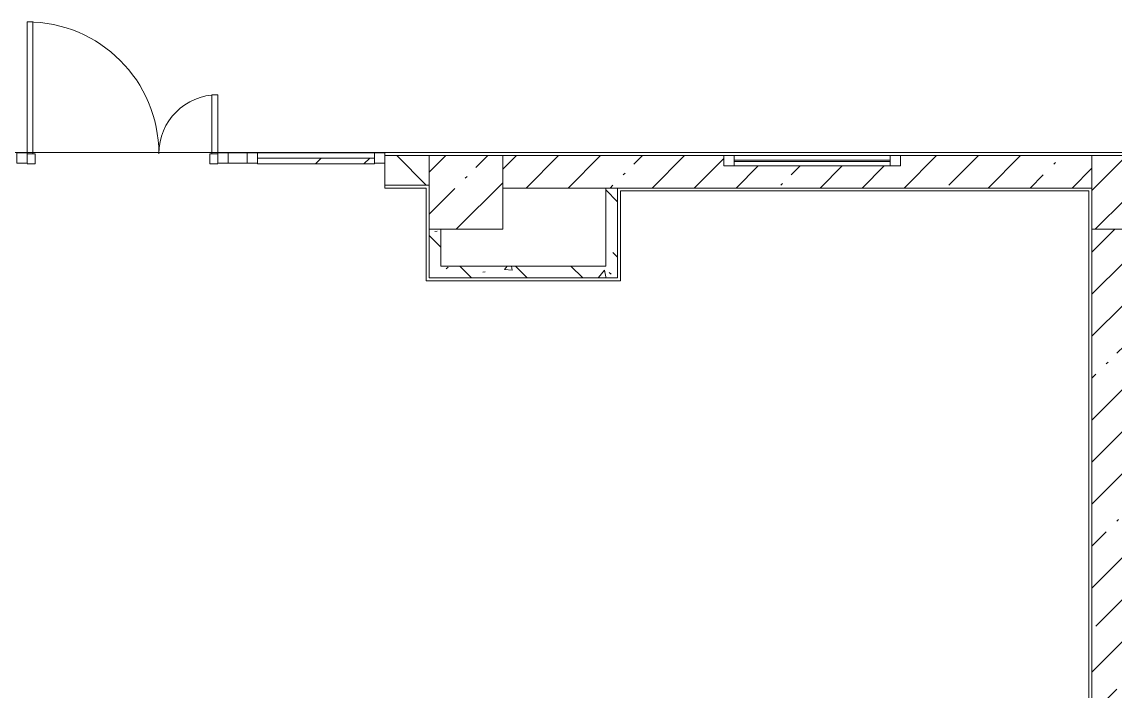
# Model space of a CAD drawing. Header units: millimetres. Extents: x 54725 to 263872, y -8553 to 29614.
# Drawn here: x 195007 to 202429, y 4264 to 8808 of the extents above; entities that cross this region are included whole.
import ezdxf

# ---------------------------------------------------------------- set-up
doc = ezdxf.new("R2010")
doc.units = ezdxf.units.MM
for name, color, linetype, lineweight, true_color in [('A-DETL-GENF-4', 7, 'Continuous', 5, 0xaaaaaa), ('A-DOOR-3', 7, 'Continuous', 5, 0xaaaaaa), ('A-FLOR-1', 7, 'Continuous', 5, 0xaaaaaa), ('I-WALL-5', 7, 'Continuous', 5, 0x787878)]:
    doc.layers.add(name, color=color, linetype=linetype, lineweight=lineweight, true_color=true_color)
for name, color, linetype, lineweight in [('A-GLAZ-2', 7, 'Continuous', 5), ('A-GLAZ-CURT-3', 7, 'Continuous', 5), ('A-GLAZ-CWMG-3', 7, 'Continuous', 5), ('A-WALL', 7, 'Continuous', 9), ('I-WALL-3', 7, 'Continuous', 5), ('S-COLS', 7, 'Continuous', 5)]:
    doc.layers.add(name, color=color, linetype=linetype, lineweight=lineweight)
pattern_1 = [(45, (136861.56, 0), (-285.1231, 285.1231), []), (45, (137146.7, 0), (-285.1231, 285.1231), [504.031, -100.806, 16.764, -84.042])]
pattern_2 = [(135, (136861.56, 0), (-377.1708, -377.1708), [533.4, -88.9, 17.78, -88.9]), (135, (136861.56, 376.94), (-377.1708, -377.1708), []), (50, (136861.56, 0), (637.6445, -55.7866), [66.675, -733.425]), (355, (136861.56, 0), (-123.3494, 668.699), [53.34, -586.74]), (100.451, (136914.7, -4.65), (514.299, 612.908), [56.665, -623.315]), (46.184, (136861.6, 177.8), (948.776, -147.15), [100.012, -1100.137]), (96.636, (136940.6, 165.5), (830.909, 865.997), [84.998, -934.973]), (351.184, (136861.6, 177.8), (830.918, 865.988), [80.01, -880.11]), (21, (136950.46, 133.35), (530.6506, -357.9283), [66.675, -733.425]), (326, (136950.46, 133.35), (216.308, 644.6585), [53.34, -586.74]), (71.451, (136994.7, 103.5), (746.9596, 286.7243), [56.665, -623.315]), (37.5, (136861.56, 0), (10.8105, 295.9426), [16.764, -562.864, 16.764, -578.866, -588.962]), (37.5, (136861.56, 0), (10.8105, 295.9426), [-1175.258, 16.764, -572.198]), (7.5, (136861.56, 0), (233.8692, 350.6318), [16.764, -322.834, 16.764, -549.529, -224.472]), (7.5, (136861.56, 0), (233.8692, 350.6318), [-905.891, 16.764, -207.708]), (327.5, (136663.31, 0), (474.5678, -20.0513), [16.764, -205.486, 16.764, -676.656, -920.115]), (327.5, (136663.31, 0), (474.5678, -20.0513), [-915.67, 16.764, -903.351]), (317.5, (136574.4, 0), (518.4522, 88.9934), [16.764, -272.161, 16.764, -443.738, -653.415]), (317.5, (136574.4, 0), (518.4522, 88.9934), [-749.427, 16.764, -636.651])]

# ---------------------------------------------------------------- blocks, each defined once
blk = doc.blocks.new('BSC_Колонна _Прямоугольная - 500х500-V111-Общий план 1 этажа с размещением фрагментов 1_10-1_12')
at = {"layer": 'S-COLS'}
h = blk.add_hatch(dxfattribs=at)
h.set_pattern_fill('FP_68', color=256, style=0, pattern_type=2)
h.set_pattern_definition([(45, (-61160, -7650), (-285.1231, 285.1231), []), (45, (-60874.88, -7650), (-285.123, 285.123), [504.031, -100.806, 16.764, -84.042])])
h.paths.add_polyline_path([(250, -250), (250, 250), (-250, 250), (-250, -250)])
for p, q in [((250, 250), (-250, 250)), ((-250, 250), (-250, -250)), ((250, -250), (250, 250)), ((-250, -250), (250, -250))]:
    blk.add_line(p, q, dxfattribs=at)
blk = doc.blocks.new('BSC_Колонна _Прямоугольная - 500х500-V122-Общий план 1 этажа с размещением фрагментов 1_10-1_12')
at = {"layer": 'S-COLS'}
h = blk.add_hatch(dxfattribs=at)
h.set_pattern_fill('FP_79', color=256, style=0, pattern_type=2)
h.set_pattern_definition([(45, (-65660, -7650), (-285.1231, 285.1231), []), (45, (-65374.88, -7650), (-285.1231, 285.1231), [504.031, -100.806, 16.764, -84.042])])
h.paths.add_polyline_path([(250, -250), (250, 22), (220, 22), (220, 30), (250, 30), (250, 250), (-250, 250), (-250, -250), (-10, -250)])
for p, q in [((220, 250), (-250, 250)), ((-250, 250), (-250, -250)), ((250, -250), (250, 22)), ((-250, -250), (250, -250))]:
    blk.add_line(p, q, dxfattribs=at)
blk = doc.blocks.new('Прямоугольный импост - 50 x 70 мм-31700031-Общий план 1 этажа с размещением фрагментов 1_10-1_12')
at = {"layer": 'A-GLAZ-CWMG-3'}
for p, q in [((-70, 35), (0, 35)), ((-70, -35), (-70, 35)), ((0, 35), (0, -35)), ((0, -35), (-70, -35))]:
    blk.add_line(p, q, dxfattribs=at)
blk = doc.blocks.new('Дверь_Витражная_остекление_ - ДВН_ДАО_Главный вход_1200 в свету-31742133-Общий план 1 этажа с размещением фрагментов 1_10-1_12')
at = {"layer": 'A-DETL-GENF-4'}
for p, q in [((-607.5, 925), (-647.5, 925)), ((-647.5, 925), (-647.5, 35)), ((-607.5, 30), (-607.5, 925)), ((647.5, 430), (607.5, 430)), ((607.5, 430), (607.5, 30)), ((647.5, 35), (647.5, 430)), ((-647.5, 30), (-607.5, 30)), ((-592.5, 30), (-647.5, 30)), ((-592.5, -40), (-592.5, 30)), ((592.5, -40), (592.5, 30)), ((592.5, 30), (647.5, 30)), ((607.5, 30), (647.5, 30)), ((-647.5, -40), (-592.5, -40)), ((647.5, -40), (592.5, -40))]:
    blk.add_line(p, q, dxfattribs=at)
at = {"layer": 'A-DOOR-3'}
for p, q in [((-647.5, 925), (-647.5, 35)), ((647.5, 430), (647.5, 35))]:
    blk.add_line(p, q, dxfattribs=at)
for centre, radius, start, end in [((-647.5, 30), 895, 360, 90), ((647.5, 30), 400, 90, 180)]:
    blk.add_arc(centre, radius, start, end, dxfattribs=at)
blk = doc.blocks.new('Системная панель - Стемалит - 40мм-31720939-Общий план 1 этажа с размещением фрагментов 1_10-1_12')
at = {"layer": 'A-GLAZ-CURT-3'}
for p, q in [((65, 35), (-65, 35)), ((-65, 35), (-65, -35)), ((65, -35), (65, 35)), ((-65, -35), (65, -35))]:
    blk.add_line(p, q, dxfattribs=at)
blk = doc.blocks.new('Прямоугольный импост - 50 x 70 мм-31687886-Общий план 1 этажа с размещением фрагментов 1_10-1_12')
at = {"layer": 'A-GLAZ-CWMG-3'}
for p, q in [((-35, 35), (35, 35)), ((-35, -35), (-35, 35)), ((35, 35), (35, -35)), ((35, -35), (-35, -35))]:
    blk.add_line(p, q, dxfattribs=at)
blk = doc.blocks.new('Прямоугольный импост - 50 x 70 мм-V308-Общий план 1 этажа с размещением фрагментов 1_10-1_12')
at = {"layer": 'A-GLAZ-CWMG-3'}
for p, q in [((0, 35), (-70, 35)), ((-70, 35), (-70, -35)), ((0, -35), (0, 35)), ((-70, -35), (0, -35))]:
    blk.add_line(p, q, dxfattribs=at)
blk = doc.blocks.new('Системная панель - Стекло - 40мм-V314-Общий план 1 этажа с размещением фрагментов 1_10-1_12')
at = {"layer": 'A-GLAZ-CURT-3'}
h = blk.add_hatch(dxfattribs=at)
h.set_pattern_fill('FP_207', color=256, style=0, pattern_type=2)
h.set_pattern_definition([(45, (-60642.5, -7383), (-1414.214, 1414.214), [1000, -3000]), (45, (-61642.5, -7883), (-1414.214, 1414.214), [3000, -1000]), (45, (-59642.5, -8383), (-1414.214, 1414.214), [1000, -3000])])
h.paths.add_polyline_path([(397.5, -40), (397.5, 0), (-397.5, 0), (-397.5, -40), (395.1, -40)])
for p, q in [((397.5, 0), (-397.5, 0)), ((-397.5, 0), (-397.5, -40)), ((397.5, -40), (397.5, 0)), ((-397.5, -40), (397.5, -40))]:
    blk.add_line(p, q, dxfattribs=at)
blk = doc.blocks.new('Прямоугольный импост - 50 x 70 мм-31702100-Общий план 1 этажа с размещением фрагментов 1_10-1_12')
at = {"layer": 'A-GLAZ-CWMG-3'}
for p, q in [((-35, 35), (35, 35)), ((-35, -35), (-35, 35)), ((35, 35), (35, -35)), ((35, -35), (-35, -35))]:
    blk.add_line(p, q, dxfattribs=at)
blk = doc.blocks.new('Прямоугольный импост - 50 x 70 мм-31720914-Общий план 1 этажа с размещением фрагментов 1_10-1_12')
at = {"layer": 'A-GLAZ-CWMG-3'}
blk.add_line((24940, 7918), (24145, 7918), dxfattribs=at)
blk = doc.blocks.new('120_Окно_СКБ_1Ст - 120_Окно_СКБ_1Ст 400х1200 EI30-24228621-Общий план 1 этажа с размещением фрагментов 1_10-1_12')
at = {"layer": 'A-GLAZ-2'}
for p, q in [((-600, 40), (-600, 110)), ((-600, 110), (-530, 110)), ((600, 110), (-600, 110)), ((-530, 110), (-530, 40)), ((530, 80), (-530, 80)), ((530, 40), (530, 110)), ((530, 110), (600, 110)), ((600, 110), (600, 40)), ((-530, 40), (-600, 40)), ((-600, 40), (600, 40)), ((530, 70), (-530, 70)), ((600, 40), (530, 40))]:
    blk.add_line(p, q, dxfattribs=at)

msp = doc.modelspace()

# ---------------------------------------------------------------- hatches: boundary and pattern name
at = {"layer": 'I-WALL-3'}
h = msp.add_hatch(dxfattribs=at)
h.set_pattern_fill('FP_83', color=256, style=0, pattern_type=2)
h.set_pattern_definition([(135, (136861.56, 0), (-353.5534, -353.5534), [])])
h.paths.add_polyline_path([(197471.6, 7700), (197771.6, 7700), (197771.6, 7900), (197471.6, 7900)])
h.paths.add_polyline_path([(194041.6, 7700), (194971.6, 7700), (194971.6, 7900), (193771.6, 7900), (193771.6, 7700), (193845.1, 7700)])
h = msp.add_hatch(dxfattribs=at)
h.set_pattern_fill('FP_61', color=256, style=0, pattern_type=2)
h.set_pattern_definition(pattern_1)
h.paths.add_polyline_path([(198271.6, 7680), (202271.6, 7680), (202271.6, 7900), (200971.6, 7900), (200971.6, 7830), (199771.6, 7830), (199771.6, 7900), (198271.6, 7900)])
h = msp.add_hatch(dxfattribs=at)
h.set_pattern_fill('FP_61', color=256, style=0, pattern_type=2)
h.set_pattern_definition(pattern_1)
h.paths.add_polyline_path([(202271.6, 400), (202491.6, 400), (202491.6, 7400), (202271.6, 7400), (202271.6, 487.1)])
at = {"layer": 'I-WALL-5'}
h = msp.add_hatch(dxfattribs=at)
h.set_pattern_fill('FP_115', color=256, style=0, pattern_type=2)
h.set_pattern_definition(pattern_2)
h.paths.add_polyline_path([(199051.6, 7070), (199051.6, 7680), (198971.6, 7680), (198971.6, 7070)])
h = msp.add_hatch(dxfattribs=at)
h.set_pattern_fill('FP_115', color=256, style=0, pattern_type=2)
h.set_pattern_definition(pattern_2)
h.paths.add_polyline_path([(197851.6, 7070), (197851.6, 7400), (197771.6, 7400), (197771.6, 7070)])
h = msp.add_hatch(dxfattribs=at)
h.set_pattern_fill('FP_115', color=256, style=0, pattern_type=2)
h.set_pattern_definition(pattern_2)
h.paths.add_polyline_path([(198491.6, 7070), (198971.6, 7070), (198971.6, 7150), (197851.6, 7150), (197851.6, 7070), (198271.6, 7070)])

# ---------------------------------------------------------------- linework, layer by layer
at = {"layer": 'A-FLOR-1'}
for p, q in [((175601.6, 7920), (202777.8, 7920)), ((197471.6, 7680), (197471.6, 7700)), ((197751.6, 7680), (197471.6, 7680)), ((197751.6, 7050), (197751.6, 7680)), ((202251.6, 7660), (199071.6, 7660)), ((199071.6, 7660), (199071.6, 7050)), ((202251.6, 500.9), (202251.6, 7660)), ((199071.6, 7050), (197751.6, 7050))]:
    msp.add_line(p, q, dxfattribs=at)
at = {"layer": 'A-WALL'}
msp.add_line((199051.6, 7680), (198971.6, 7680), dxfattribs=at)
at = {"layer": 'I-WALL-3'}
for p, q in [((197771.6, 7900), (197471.6, 7900)), ((197471.6, 7900), (197471.6, 7700)), ((199771.6, 7900), (198271.6, 7900)), ((202271.6, 7900), (200971.6, 7900)), ((197471.6, 7700), (197771.6, 7700)), ((198271.6, 7680), (198971.6, 7680)), ((198971.6, 7680), (198971.6, 7150)), ((199051.6, 7070), (199051.6, 7680)), ((199051.6, 7680), (202271.6, 7680)), ((197771.6, 7400), (197771.6, 7070)), ((197851.6, 7150), (197851.6, 7400)), ((202271.6, 7400), (202271.6, 400)), ((198971.6, 7150), (197851.6, 7150)), ((197771.6, 7070), (199051.6, 7070))]:
    msp.add_line(p, q, dxfattribs=at)

# ---------------------------------------------------------------- block references
at = {"layer": 'A-DOOR-3'}
msp.add_blockref('Дверь_Витражная_остекление_ - ДВН_ДАО_Главный вход_1200 в свету-31742133-Общий план 1 этажа с размещением фрагментов 1_10-1_12', (195689.1, 7883), dxfattribs=at)
at = {"layer": 'A-GLAZ-2'}
msp.add_blockref('120_Окно_СКБ_1Ст - 120_Окно_СКБ_1Ст 400х1200 EI30-24228621-Общий план 1 этажа с размещением фрагментов 1_10-1_12', (200371.6, 7790), dxfattribs=at)
at = {"layer": 'A-GLAZ-CURT-3'}
for name, p in [('Системная панель - Стемалит - 40мм-31720939-Общий план 1 этажа с размещением фрагментов 1_10-1_12', (196471.6, 7883)), ('Системная панель - Стекло - 40мм-V314-Общий план 1 этажа с размещением фрагментов 1_10-1_12', (197004.1, 7883))]:
    msp.add_blockref(name, p, dxfattribs=at)
at = {"layer": 'A-GLAZ-CWMG-3', "rotation": 180}
msp.add_blockref('Прямоугольный импост - 50 x 70 мм-V308-Общий план 1 этажа с размещением фрагментов 1_10-1_12', (194971.6, 7883), dxfattribs=at)
at = {"layer": 'A-GLAZ-CWMG-3', "extrusion": (0, 0, -1), "rotation": 180}
for name, p in [('Прямоугольный импост - 50 x 70 мм-31687886-Общий план 1 этажа с размещением фрагментов 1_10-1_12', (-196371.6, 7883)), ('Прямоугольный импост - 50 x 70 мм-31702100-Общий план 1 этажа с размещением фрагментов 1_10-1_12', (-196571.6, 7883)), ('Прямоугольный импост - 50 x 70 мм-31700031-Общий план 1 этажа с размещением фрагментов 1_10-1_12', (-197471.6, 7883))]:
    msp.add_blockref(name, p, dxfattribs=at)
at = {"layer": 'A-GLAZ-CWMG-3'}
msp.add_blockref('Прямоугольный импост - 50 x 70 мм-31720914-Общий план 1 этажа с размещением фрагментов 1_10-1_12', (172461.6, 0), dxfattribs=at)
at = {"layer": 'S-COLS'}
for name, p in [('BSC_Колонна _Прямоугольная - 500х500-V111-Общий план 1 этажа с размещением фрагментов 1_10-1_12', (198021.6, 7650)), ('BSC_Колонна _Прямоугольная - 500х500-V122-Общий план 1 этажа с размещением фрагментов 1_10-1_12', (202521.6, 7650))]:
    msp.add_blockref(name, p, dxfattribs=at)

doc.saveas('drawing.dxf')
